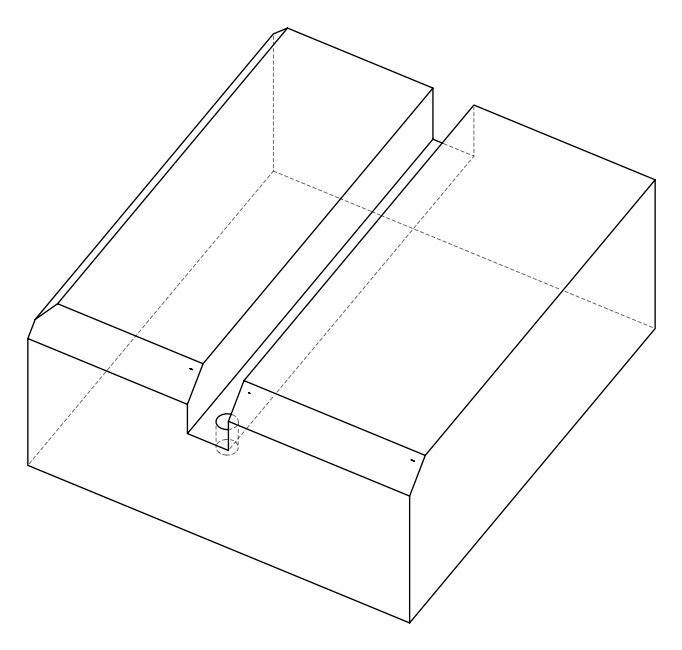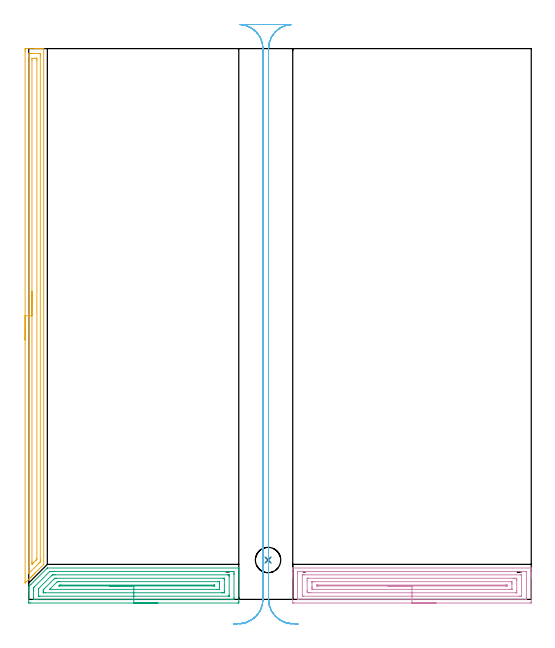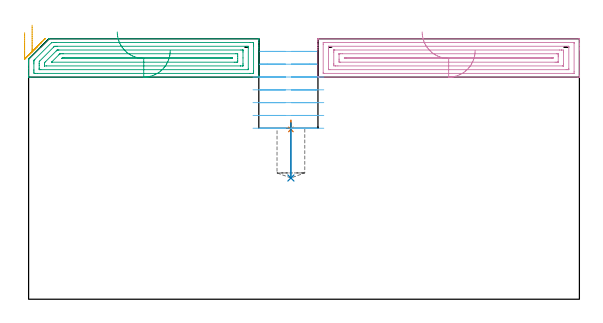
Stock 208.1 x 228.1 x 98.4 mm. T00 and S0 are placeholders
(PLAN: 6 operations, 3 tool changes, 22.5 min)
(1 SPOT_DRILL | STEP1POCKET | NXT0321_9005460120000 | 0.04 min | 3713 mm3)
(2 DRILL_BLIND_HOLE_INTO_CENTER | STEP1POCKET | NXT0301_076 | 0.09 min | 1580 mm3)
(3 AREA_MILL | FG_CHAMFER_SURFACE | UGT0205_001 | 4.26 min | 9896 mm3)
(4 AREA_MILL_1 | FG_CHAMFER_SURFACE_1 | UGT0205_001 | 4.93 min | 11136 mm3)
(5 AREA_MILL_2 | FG_CHAMFER_SURFACE_2 | UGT0205_001 | 5.44 min | 6447 mm3)
(6 MILL_RECTANGULAR_SLOT | SLOT_RECTANGULAR | UGT0201_094 | Follow Part, ap 5, ae 75% | 7.69 min | 166669 mm3)
(TOOL NXT0321_9005460120000 | NC Spot Drill, 142deg, 12mm, Carbide, Uncoated | D12 PA142 FL30 Z2)
(TOOL NXT0301_076 | Carbide Drill 10.5mm [860.1-1050-032A1-MM 2214] | D10.5 PA140 FL55 Z2)
(TOOL UGT0205_001 | Chamfer Mill 20 x 3 x 45 deg. | D20 FL50 Z2)
(TOOL UGT0201_094 | End mill 20 mm | D20 FL38 Z4)
(OP 1 SPOT_DRILL)
G17 G21 G94 G90
T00 M6
G54
G17 G0 G90 X99.1 Y16.3 S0 M3
G43 Z108.4 H0
G94 G81 G98 Z64.148 F250. R67.6
G80
M5
M2
(OP 2 DRILL_BLIND_HOLE_INTO_CENTER)
G17 G21 G94 G90
T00 M6
G54
G17 G0 G90 X99.1 Y16.3 S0 M3
G43 Z108.4 H1
G94 G81 G98 Z45.8 F250. R66.6
G80
M5
M2
(OP 3 AREA_MILL)
G17 G21 G94 G90
T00 M6
G54
G17 G0 G90 X53.5 Y-1.5 S1061 M3
G43 Z108.4 H0
Z93.9
G94 G1 X53.462 Z93.028 F250.
X53.348 Z92.164
X53.159 Z91.312
X52.897 Z90.48
X52.563 Z89.674
X52.16 Z88.9
X51.692 Z88.164
X51.16 Z87.472
X50.571 Z86.829
X49.928 Z86.24
X49.236 Z85.709
X48.5 Z85.24
X47.726 Z84.837
X46.92 Z84.503
X46.088 Z84.241
X45.237 Z84.052
X44.372 Z83.938
X43.5 Z83.9
X0.618
X0.049 Y-1.494 Z83.903
X0.008 Y-1.491 Z83.906
X0. Y-0.926 Z84.47
Y1.744 Z87.139
Y3.183 Z88.579
Y3.525 Z88.92
Y4.209 Z89.608
Y4.621 Z90.021
X0.005 Y5.3 Z90.7
X0.007 Y5.305 Z90.704
X0.172 Y5.473 Z90.87
X0.3 Y5.602 Z90.998
X0.895 Y6.195 Z91.594
X7.612 Y12.912 Z98.312
X7.706 Y12.995 Z98.391
X7.765 Y13. Z98.4
X86.828
X86.99 Y12.997 Z98.388
X86.993 Y12.953 Z98.344
X87. Y12.559 Z97.959
Y12.22 Z97.62
Y11.536 Z96.931
Y10.304 Z95.701
Y9.756 Z95.15
Y9.14 Z94.535
Y-0.926 Z84.471
X86.998 Y-1.203 Z84.195
X86.99 Y-1.492 Z83.906
X86.7 Y-1.499 Z83.899
X43.5 Y-1.5 Z83.9
Y-0.086 Z85.314
X3.298
X2.451 Y-0.082 Z85.318
X2.405 Y-0.079 Z85.321
X2.01 Y-0.036 Z85.364
X2.003 Y0.365 Z85.765
X2.001 Y0.854 Z86.254
X2. Y1.257 Z86.657
Y3.525 Z88.925
Y3.928 Z89.328
X2.004 Y4.415 Z89.815
X2.008 Y4.81 Z90.21
X2.021 Y4.86 Z90.26
X2.05 Y4.892 Z90.292
X2.127 Y4.973 Z90.373
X2.405 Y5.255 Z90.655
X8.659 Y11.508 Z96.908
X8.674 Y11.521 Z96.921
X8.698 Y11.536 Z96.936
X9.505 Y11.583 Z96.983
X9.552 Y11.584 Z96.984
X10.396 Y11.586 Z96.986
X83.702
X84.549 Y11.582 Z96.982
X84.595 Y11.579 Z96.979
X84.99 Y11.536 Z96.936
X84.997 Y11.135 Z96.535
X84.999 Y10.646 Z96.046
X85. Y10.242 Z95.642
X84.999 Y0.854 Z86.254
X84.998 Y0.453 Z85.853
X84.99 Y-0.036 Z85.364
X84.638 Y-0.079 Z85.321
X84.595 Y-0.082 Z85.318
X83.751 Y-0.086 Z85.314
X83.702
X43.5
Y1.329 Z86.729
X4.609
X4.192 Y1.331 Z86.731
X4.053 Y1.333 Z86.733
X4.012 Y1.335 Z86.735
X4.007 Y1.426 Z86.826
X4.003 Y1.553 Z86.953
X4.001 Y1.744 Z87.144
X4. Y1.935 Z87.335
Y2.825 Z88.225
X4.002 Y3.525 Z88.925
X4.003 Y3.713 Z89.113
X4.024 Y4.415 Z89.815
X4.105 Y4.501 Z89.901
X4.192 Y4.592 Z89.992
X9.355 Y9.756 Z95.156
X9.454 Y9.853 Z95.253
X9.552 Y9.947 Z95.347
X9.795 Y10.164 Z95.564
X10.032 Y10.168 Z95.568
X10.445 Y10.17 Z95.57
X10.922 Y10.171 Z95.571
X82.392
X82.808 Y10.169 Z95.569
X82.947 Y10.167 Z95.567
X82.988 Y10.165 Z95.565
X82.993 Y10.074 Z95.474
X82.997 Y9.947 Z95.347
X82.999 Y9.756 Z95.156
X83. Y9.565 Z94.965
X82.999 Y1.744 Z87.144
X82.998 Y1.555 Z86.955
X82.99 Y1.363 Z86.763
X82.982 Y1.335 Z86.735
X82.964 Y1.333 Z86.733
X82.912 Y1.331 Z86.731
X82.808 Y1.329 Z86.729
X43.5
Y2.743 Z88.143
X6.763
X6.068 Y2.745 Z88.145
X6.029 Y2.747 Z88.147
X6.012 Y2.749 Z88.149
X6.01 Y2.767 Z88.167
X6.005 Y2.871 Z88.271
X6.001 Y3.082 Z88.482
X6. Y3.503 Z88.903
X6.001 Y3.525 Z88.925
X6.015 Y3.954 Z89.354
X6.224 Y4.17 Z89.57
X6.465 Y4.415 Z89.815
X10.445 Y8.397 Z93.797
X10.682 Y8.63 Z94.03
X10.78 Y8.722 Z94.122
X10.807 Y8.747 Z94.147
X10.849 Y8.75 Z94.15
X10.947 Y8.753 Z94.153
X11.339 Y8.757 Z94.157
X11.448
X80.237
X80.932 Y8.755 Z94.155
X80.971 Y8.753 Z94.153
X80.988 Y8.751 Z94.151
X80.99 Y8.733 Z94.133
X80.995 Y8.629 Z94.029
X80.999 Y8.418 Z93.818
X81. Y7.997 Z93.397
Y5.771 Z91.171
Y3.546 Z88.946
X80.998 Y3.09 Z88.49
X80.994 Y2.873 Z88.273
X80.99 Y2.766 Z88.166
X80.986 Y2.749 Z88.149
X80.964 Y2.747 Z88.147
X80.911 Y2.745 Z88.145
X80.128 Y2.743 Z88.143
X80.019
X43.5
Y4.157 Z89.557
X8.917
X8.661 Y4.158 Z89.558
X8.659
Y4.16 Z89.56
X11.461 Y6.963 Z92.363
X11.585 Y7.085 Z92.485
X11.805 Y7.298 Z92.698
X11.838 Y7.328 Z92.728
X11.889 Y7.336 Z92.736
X11.977 Y7.339 Z92.739
X12.232 Y7.342 Z92.742
X12.867 Y7.343 Z92.743
X13.125
X78.341 Y7.342 Z92.742
X78.98 Y7.339 Z92.739
X78.984 Y7.337 Z92.737
X78.995 Y7.325 Z92.725
X78.998 Y7.085 Z92.485
X79. Y6.429 Z91.829
Y5.539 Z90.939
Y4.649 Z90.049
X78.997 Y4.415 Z89.815
X78.994 Y4.251 Z89.651
X78.99 Y4.175 Z89.575
X78.858 Y4.164 Z89.564
X78.597 Y4.16 Z89.56
X78.341 Y4.158 Z89.558
X77.707 Y4.157 Z89.557
X43.5
Y5.571 Z90.971
X12.858
X12.643 Y5.573 Z90.973
X12.582 Y5.575 Z90.975
X12.541 Y5.578 Z90.978
X12.559 Y5.6 Z91.
X12.631 Y5.68 Z91.08
X12.689 Y5.74 Z91.14
X12.845 Y5.889 Z91.289
X12.874 Y5.914 Z91.314
X12.947 Y5.922 Z91.322
X13.125 Y5.926 Z91.326
X13.393 Y5.928 Z91.328
X76.555 Y5.929 Z91.329
X76.823 Y5.928 Z91.328
X76.933 Y5.925 Z91.325
X76.981 Y5.922 Z91.322
X76.99 Y5.898 Z91.298
X76.999 Y5.753 Z91.153
X76.998 Y5.688 Z91.088
X76.993 Y5.605 Z91.005
X76.989 Y5.577 Z90.977
X76.983 Y5.575 Z90.975
X76.956 Y5.573 Z90.973
X76.732 Y5.571 Z90.971
X76.555
X43.5
X42.628 Z91.009
X41.764 Z91.123
X40.912 Z91.312
X40.08 Z91.574
X39.274 Z91.908
X38.5 Z92.311
X37.764 Z92.78
X37.072 Z93.311
X36.429 Z93.9
X35.84 Z94.543
X35.308 Z95.235
X34.84 Z95.971
X34.437 Z96.745
X34.103 Z97.551
X33.841 Z98.383
X33.652 Z99.235
X33.538 Z100.1
X33.5 Z100.971
G0 Z108.4
M5
M2
(OP 4 AREA_MILL_1)
G17 G21 G94 G90
T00 M6
G54
G17 G0 G90 X168.7 Y-1.5 S1061 M3
G43 Z108.4 H0
Z93.9
G94 G1 X168.662 Z93.028 F250.
X168.548 Z92.164
X168.359 Z91.312
X168.097 Z90.48
X167.763 Z89.674
X167.36 Z88.9
X166.892 Z88.164
X166.36 Z87.472
X165.771 Z86.829
X165.128 Z86.24
X164.436 Z85.708
X163.7 Z85.24
X162.926 Z84.837
X162.12 Z84.503
X161.288 Z84.241
X160.437 Z84.052
X159.572 Z83.938
X158.7 Z83.9
X109.847
X109.527 Y-1.496 Z83.902
X109.31 Y-1.491 Z83.905
X109.3 Y-1.269 Z84.128
Y8.866 Z94.259
Y9.551 Z94.948
Y9.756 Z95.153
Y10.441 Z95.838
Y10.646 Z96.043
Y11.057 Z96.455
Y12.016 Z97.415
Y12.426 Z97.825
Y12.736 Z98.134
X109.307 Y12.972 Z98.365
X109.31 Y12.997 Z98.389
X109.402 Y13. Z98.4
X207.998
X208.09 Y12.997 Z98.389
X208.093 Y12.972 Z98.365
X208.1 Y12.736 Z98.134
Y11.056 Z96.455
Y10.646 Z96.043
Y10.441 Z95.838
Y9.756 Z95.153
Y9.551 Z94.948
Y8.866 Z94.259
X208.099 Y-0.926 Z84.47
X208.097 Y-1.471 Z83.925
X208.093 Y-1.491 Z83.905
X207.553 Y-1.5 Z83.9
X158.7
Y-0.086 Z85.314
X111.574 Y-0.085 Z85.315
X111.475 Y-0.083 Z85.317
X111.31 Y-0.076 Z85.324
X111.307 Y-0.036 Z85.364
X111.301 Y0.287 Z85.687
Y10.969 Z96.369
X111.307 Y11.536 Z96.936
X111.31 Y11.57 Z96.97
X111.426 Y11.58 Z96.98
X111.524 Y11.585 Z96.985
X111.574 Y11.586 Z96.986
X111.623
X205.826 Y11.585 Z96.985
X205.925 Y11.583 Z96.983
X206.09 Y11.576 Z96.976
X206.093 Y11.536 Z96.936
X206.099 Y11.213 Z96.613
X206.1 Y0.531 Z85.931
X206.093 Y-0.036 Z85.364
X206.091 Y-0.07 Z85.33
X205.974 Y-0.08 Z85.32
X205.876 Y-0.085 Z85.315
X205.826 Y-0.086 Z85.314
X205.777
X158.7
Y1.328 Z86.728
X113.814 Y1.329 Z86.729
X113.4 Y1.33 Z86.73
X113.341 Y1.332 Z86.732
X113.314 Y1.335 Z86.735
X113.308 Y1.445 Z86.845
X113.302 Y1.644 Z87.044
X113.3 Y1.744 Z87.144
Y9.855 Z95.255
X113.303 Y9.955 Z95.355
X113.31 Y10.152 Z95.552
X113.327 Y10.165 Z95.565
X113.348 Y10.168 Z95.568
X113.4 Y10.17 Z95.57
X113.873 Y10.171 Z95.571
X114.288 Y10.172 Z95.572
X203.586 Y10.171 Z95.571
X204.001 Y10.169 Z95.569
X204.059 Y10.168 Z95.568
X204.086 Y10.165 Z95.565
X204.092 Y10.055 Z95.455
X204.098 Y9.855 Z95.255
X204.1 Y9.756 Z95.156
Y1.645 Z87.045
X204.097 Y1.545 Z86.945
X204.09 Y1.348 Z86.748
X204.073 Y1.335 Z86.735
X204.052 Y1.332 Z86.732
X204.001 Y1.33 Z86.73
X203.527 Y1.329 Z86.729
X203.112 Y1.328 Z86.728
X158.7
Y2.743 Z88.143
X116.845
X116.064 Y2.744 Z88.144
X115.954 Y2.745 Z88.145
X115.31 Y2.761 Z88.161
X115.301 Y3.4 Z88.8
X115.3 Y3.525 Z88.925
X115.301 Y7.975 Z93.375
X115.307 Y8.734 Z94.134
X115.316 Y8.751 Z94.151
X115.334 Y8.753 Z94.153
X115.382 Y8.756 Z94.156
X115.479 Y8.757 Z94.157
X115.674
X200.556
X201.336 Y8.756 Z94.156
X201.446 Y8.755 Z94.155
X202.09 Y8.739 Z94.139
X202.099 Y8.1 Z93.5
X202.1 Y7.975 Z93.375
X202.099 Y3.525 Z88.925
X202.093 Y2.766 Z88.166
X202.084 Y2.749 Z88.149
X202.066 Y2.747 Z88.147
X202.018 Y2.744 Z88.144
X201.921 Y2.743 Z88.143
X201.726
X158.7
Y4.157 Z89.557
X117.841 Y4.158 Z89.558
X117.584 Y4.16 Z89.56
X117.413 Y4.164 Z89.564
X117.31 Y4.175 Z89.575
X117.307 Y4.234 Z89.634
X117.303 Y4.415 Z89.815
X117.3 Y4.957 Z90.357
Y5.305 Z90.705
Y7.085 Z92.485
Y7.221 Z92.621
X117.302 Y7.288 Z92.688
X117.306 Y7.322 Z92.722
X117.309 Y7.333 Z92.733
X117.328 Y7.336 Z92.736
X117.585 Y7.341 Z92.741
X117.841 Y7.343 Z92.743
X118.472
X199.559 Y7.342 Z92.742
X199.816 Y7.34 Z92.74
X199.987 Y7.336 Z92.736
X200.09 Y7.325 Z92.725
X200.093 Y7.266 Z92.666
X200.097 Y7.085 Z92.485
X200.1 Y6.544 Z91.944
Y6.195 Z91.595
Y4.415 Z89.815
Y4.279 Z89.679
X200.098 Y4.212 Z89.612
X200.094 Y4.178 Z89.578
X200.091 Y4.167 Z89.567
X200.072 Y4.164 Z89.564
X199.815 Y4.159 Z89.559
X199.559 Y4.157 Z89.557
X198.928
X158.7
Y5.571 Z90.971
X119.883
X119.617 Y5.572 Z90.972
X119.347 Y5.575 Z90.975
X119.318 Y5.578 Z90.978
X119.31 Y5.587 Z90.987
X119.304 Y5.619 Z91.019
X119.31 Y5.908 Z91.308
X119.313 Y5.922 Z91.322
X119.35 Y5.924 Z91.324
X119.439 Y5.927 Z91.327
X119.617 Y5.928 Z91.328
X119.883 Y5.929 Z91.329
X197.517
X197.783 Y5.928 Z91.328
X198.053 Y5.925 Z91.325
X198.082 Y5.922 Z91.322
X198.09 Y5.913 Z91.313
X198.096 Y5.881 Z91.281
X198.09 Y5.592 Z90.992
X198.087 Y5.578 Z90.978
X198.05 Y5.576 Z90.976
X197.961 Y5.573 Z90.973
X197.783 Y5.572 Z90.972
X197.517 Y5.571 Z90.971
X158.7
X157.828 Z91.009
X156.964 Z91.123
X156.112 Z91.312
X155.28 Z91.574
X154.474 Z91.908
X153.7 Z92.311
X152.964 Z92.78
X152.272 Z93.311
X151.629 Z93.9
X151.04 Z94.543
X150.509 Z95.235
X150.04 Z95.971
X149.637 Z96.745
X149.303 Z97.551
X149.041 Z98.383
X148.852 Z99.235
X148.738 Z100.1
X148.7 Z100.971
G0 Z108.4
M5
M2
(OP 5 AREA_MILL_2)
G17 G21 G94 G90
T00 M6
G54
G17 G0 G90 X-1.5 Y107.45 S1061 M3
G43 Z108.4 H0
Z100.7
G94 G1 Y107.488 Z99.828 F250.
Y107.602 Z98.964
Y107.791 Z98.112
Y108.053 Z97.28
Y108.387 Z96.474
Y108.79 Z95.7
Y109.258 Z94.964
Y109.79 Z94.272
Y110.379 Z93.629
Y111.022 Z93.04
Y111.714 Z92.509
Y112.45 Z92.04
Y113.224 Z91.637
Y114.03 Z91.303
Y114.862 Z91.041
Y115.713 Z90.852
Y116.578 Z90.738
Y117.45 Z90.7
Y226.98
X-1.499 Y227.512 Z90.701
X-1.496 Y227.867 Z90.702
X-1.492 Y228.09 Z90.704
X-1.147 Y228.1 Z91.049
X2.35 Z94.544
X2.945 Z95.143
X3.224 Z95.421
X3.82 Z96.017
X4.099 Z96.295
X4.657 Z96.856
X4.973 Z97.172
X5.848 Z98.046
X5.975 Z98.174
X6.09 Y228.097 Z98.282
X6.205 Y228.09 Z98.395
X6.2 Y227.962 Z98.4
X6.201 Y14.506 Z98.399
X6.192 Y14.492 Z98.39
X2.787 Y11.085 Z94.983
X2.654 Y10.953 Z94.851
X2.487 Y10.786 Z94.684
X2.35 Y10.648 Z94.546
X2.208 Y10.507 Z94.406
X2.058 Y10.356 Z94.255
X1.913 Y10.211 Z94.108
X1.762 Y10.061 Z93.96
X1.629 Y9.927 Z93.826
X1.476 Y9.773 Z93.671
X1.317 Y9.616 Z93.515
X1.2 Y9.498 Z93.397
X1.038 Y9.336 Z93.233
X0.871 Y9.17 Z93.069
X0.601 Y8.9 Z92.799
X0.426 Y8.725 Z92.623
X-0.148 Y8.151 Z92.051
X-0.856 Y7.444 Z91.343
X-1.492 Y6.807 Z90.706
X-1.495 Y6.811 Z90.704
X-1.499 Y6.942 Z90.701
X-1.5 Y7.474 Z90.7
Y117.45
X-0.086 Z92.114
Y224.839
X-0.085 Y225.538 Z92.115
X-0.083 Y225.73 Z92.117
X-0.079 Y226.07 Z92.121
X0.247 Y226.091 Z92.447
X0.601 Y226.096 Z92.801
X1.113 Y226.1 Z93.313
X1.476 Z93.676
X4.099 Z96.299
X4.61 Y226.099 Z96.81
X4.738 Y226.097 Z96.938
X4.761 Y226.094 Z96.961
X4.779 Y226.089 Z96.979
X4.78 Y226.062 Z96.98
X4.784 Y225.923 Z96.984
X4.785 Y225.73 Z96.985
X4.786 Y225.03 Z96.986
X4.785 Y16.3 Z96.985
X4.781 Y15.605 Z96.981
X4.779 Y15.556 Z96.979
X4.76 Y15.522 Z96.96
X4.655 Y15.408 Z96.855
X4.376 Y15.126 Z96.576
X4.099 Y14.848 Z96.299
X0.203 Y10.953 Z92.403
X0.01 Y10.763 Z92.21
X-0.041 Y10.716 Z92.159
X-0.077 Y10.684 Z92.123
X-0.081 Y10.756 Z92.119
X-0.084 Y10.953 Z92.116
X-0.085 Y11.34 Z92.115
X-0.086 Y11.653 Z92.114
Y117.45
X1.328 Z93.528
X1.329 Y223.206 Z93.529
X1.334 Y223.947 Z93.534
X1.336 Y224.09 Z93.536
X2.35 Y224.1 Z94.55
X3.076 Y224.099 Z95.276
X3.224 Y224.094 Z95.424
X3.365 Y224.087 Z95.565
X3.368 Y223.947 Z95.568
X3.37 Y223.799 Z95.57
X3.371 Y223.056 Z95.571
Y17.041
X3.369 Y16.891 Z95.569
X3.364 Y16.596 Z95.564
X3.224 Y16.431 Z95.424
X3.162 Y16.363 Z95.362
X3.1 Y16.3 Z95.3
X1.838 Y15.039 Z94.038
X1.476 Y14.682 Z93.676
X1.392 Y14.603 Z93.592
X1.335 Y14.634 Z93.535
X1.333 Y14.663 Z93.533
X1.329 Y15.408 Z93.529
Y15.558
X1.328 Y117.45 Z93.528
Y118.322 Z93.567
Y119.186 Z93.68
Y120.038 Z93.869
Y120.87 Z94.132
Y121.676 Z94.465
Y122.45 Z94.868
Y123.186 Z95.337
Y123.878 Z95.868
Y124.521 Z96.457
Y125.11 Z97.101
Y125.641 Z97.793
Y126.11 Z98.528
Y126.513 Z99.302
Y126.847 Z100.108
Y127.109 Z100.94
Y127.298 Z101.792
Y127.412 Z102.657
Y127.45 Z103.528
G0 Z108.4
M5
M2
(OP 6 MILL_RECTANGULAR_SLOT)
G17 G21 G94 G90
T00 M6
G54
G17 G0 G90 X106.897 Y-10.16 S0 M3
G43 Z108.465 H0
Z93.627
G94 G1 X104.299 Y-8.66 F250.
G2 X99.3 Y0. R10. F500.
G1 Y228.1
G2 X108.853 Y238.09 R10.
G1 X87.447
G2 X97. Y228.1 R10.
G1 Y0.
G2 X92.001 Y-8.66 R10.
G1 X89.403 Y-10.16 F250.
G0 X108.996 Y-10.436 Z88.79
G1 X106.149 Y-9.49
G2 X99.3 Y0. R10. F500.
G1 Y228.1
G2 X108.853 Y238.09 R10.
G1 Y238.1
X87.447
Y238.09
G2 X97. Y228.1 R10.
G1 Y0.
G2 X90.153 Y-9.49 R10.
G1 X87.306 Y-10.436 F250.
G0 X111.517 Y-10.202 Z83.952
G1 X108.526 Y-9.97
G2 X99.3 Y0. R10. F500.
G1 Y228.1
G2 X108.853 Y238.09 R10.
G1 Y238.1
X87.447
Y238.09
G2 X97. Y228.1 R10.
G1 Y0.
G2 X87.774 Y-9.97 R10.
G1 X84.783 Y-10.202 F250.
G0 X111.517 Z79.114
G1 X108.526 Y-9.97
G2 X99.3 Y0. R10. F500.
G1 Y228.1
G2 X108.853 Y238.09 R10.
G1 Y238.1
X87.447
Y238.09
G2 X97. Y228.1 R10.
G1 Y0.
G2 X87.774 Y-9.97 R10.
G1 X84.783 Y-10.202 F250.
G0 X111.517 Z74.276
G1 X108.526 Y-9.97
G2 X99.3 Y0. R10. F500.
G1 Y228.1
G2 X108.853 Y238.09 R10.
G1 Y238.1
X87.447
Y238.09
G2 X97. Y228.1 R10.
G1 Y0.
G2 X87.774 Y-9.97 R10.
G1 X84.783 Y-10.202 F250.
G0 X111.517 Z69.438
G1 X108.526 Y-9.97
G2 X99.3 Y0. R10. F500.
G1 Y228.1
G2 X108.853 Y238.09 R10.
G1 Y238.1
X87.447
Y238.09
G2 X97. Y228.1 R10.
G1 Y0.
G2 X87.774 Y-9.97 R10.
G1 X84.783 Y-10.202 F250.
G0 X111.517 Z64.6
G1 X108.526 Y-9.97
G2 X99.3 Y0. R10. F500.
G1 Y228.1
G2 X108.853 Y238.09 R10.
G1 Y238.1
X87.447
Y238.09
G2 X97. Y228.1 R10.
G1 Y0.
G2 X87.774 Y-9.97 R10.
G1 X84.783 Y-10.202 F250.
G0 Z108.465
M5
M2
